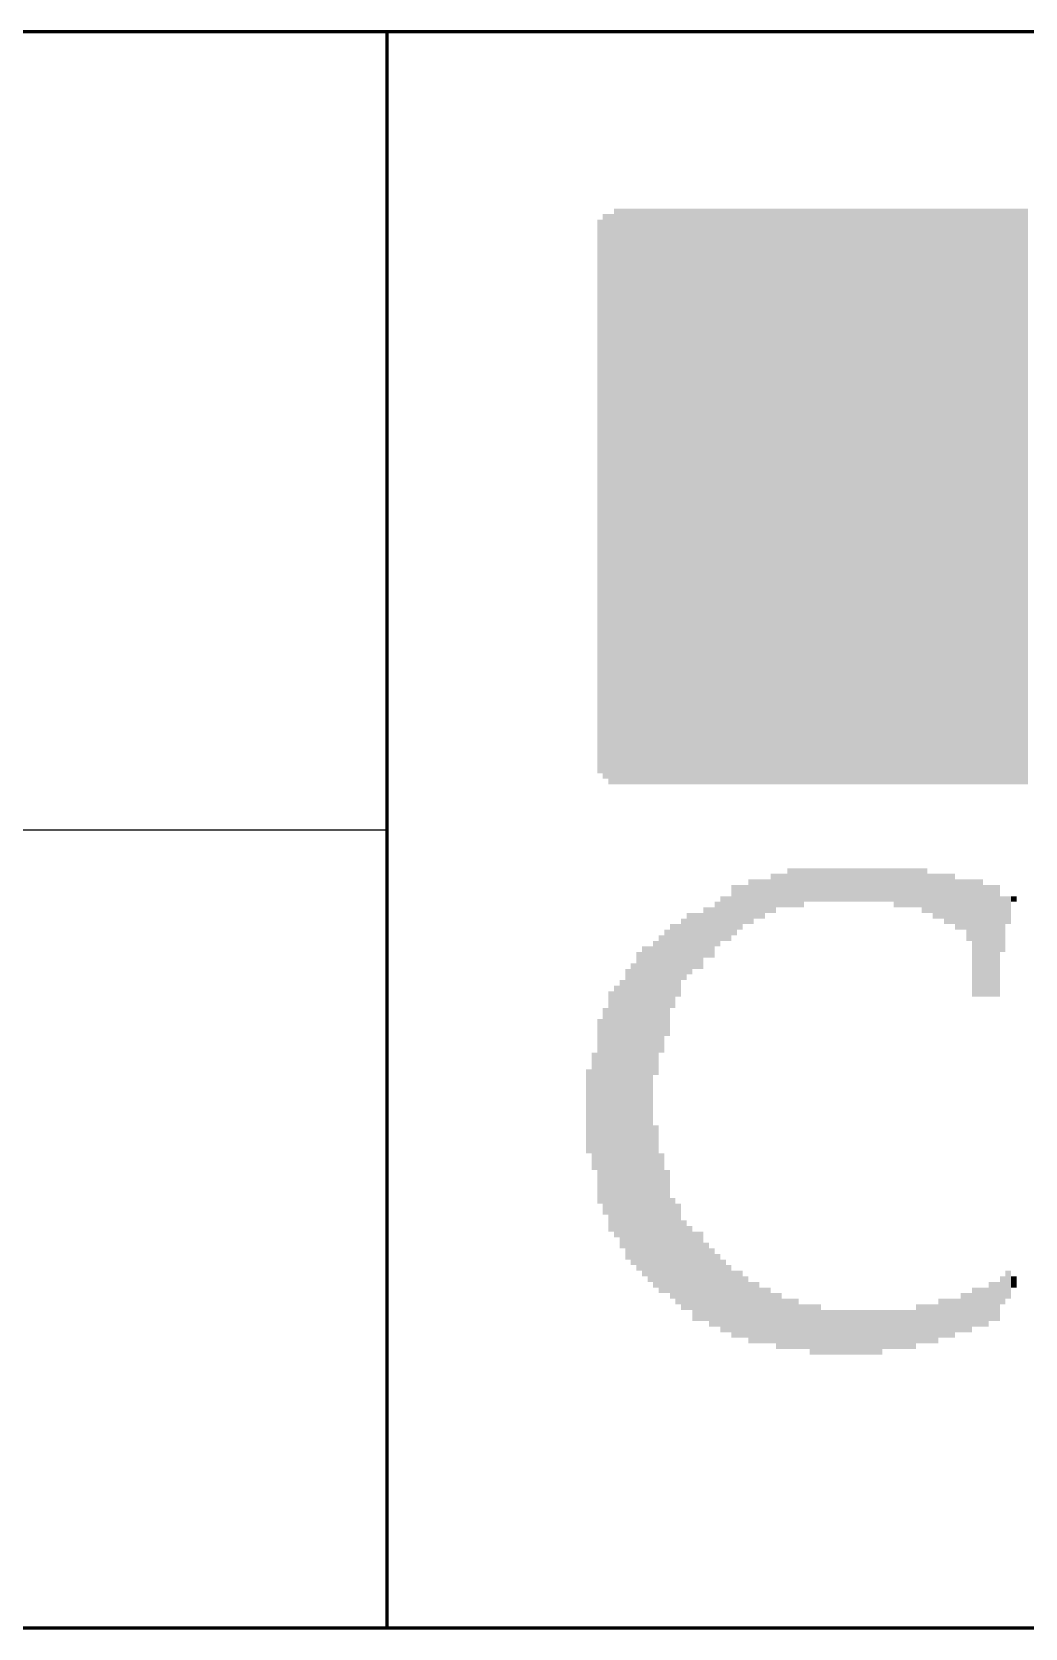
# Model space of a CAD drawing. Header units: inches. Extents: x 24 to 1704, y 24 to 1128.
# Drawn here: x 1567.32 to 1597.18, y 24 to 72 of the extents above; entities that cross this region are included whole.
import ezdxf

# ---------------------------------------------------------------- set-up
doc = ezdxf.new("R2010")
doc.units = ezdxf.units.IN
doc.header["$LTSCALE"] = 24
doc.header["$MEASUREMENT"] = 0
doc.layers.add('Borderline', color=5, linetype='Continuous', lineweight=60)
doc.layers.add('Objects Thin', color=6, linetype='Continuous', lineweight=25)
doc.layers.add('Logo', color=1, linetype='Continuous')

# ---------------------------------------------------------------- blocks, each defined once
blk = doc.blocks.new('LOGO')
at = {"layer": 'Logo'}
for points in [[(0.03899, 0.11824), (0.03899, -0.01377), (0.0377, 0.11824), (0.0377, -0.01377)], [(0.04027, 0.11824), (0.04027, -0.01377), (0.03899, 0.11824), (0.03899, -0.01377)], [(0.04155, 0.11824), (0.04155, -0.01377), (0.04027, 0.11824), (0.04027, -0.01377)], [(0.04283, 0.11824), (0.04283, -0.01377), (0.04155, 0.11824), (0.04155, -0.01377)], [(0.04411, 0.11824), (0.04411, -0.01377), (0.04283, 0.11824), (0.04283, -0.01377)], [(0.04539, 0.11824), (0.04539, -0.01377), (0.04411, 0.11824), (0.04411, -0.01377)], [(0.04668, 0.11824), (0.04668, -0.01377), (0.04539, 0.11824), (0.04539, -0.01377)], [(0.04796, 0.11824), (0.04796, -0.01377), (0.04668, 0.11824), (0.04668, -0.01377)], [(0.04924, 0.11824), (0.04924, -0.01377), (0.04796, 0.11824), (0.04796, -0.01377)], [(0.05052, 0.11824), (0.05052, -0.01377), (0.04924, 0.11824), (0.04924, -0.01377)], [(0.0518, 0.11824), (0.0518, -0.01377), (0.05052, 0.11824), (0.05052, -0.01377)], [(0.05308, 0.11824), (0.05308, -0.01377), (0.0518, 0.11824), (0.0518, -0.01377)], [(0.05437, 0.11824), (0.05437, -0.01377), (0.05308, 0.11824), (0.05308, -0.01377)], [(0.05565, 0.11824), (0.05565, -0.01377), (0.05437, 0.11824), (0.05437, -0.01377)], [(0.05821, 0.11824), (0.05821, -0.01377), (0.05565, 0.11824), (0.05565, -0.01377)], [(0.05949, 0.11824), (0.05949, -0.01377), (0.05821, 0.11824), (0.05821, -0.01377)], [(0.06078, 0.11824), (0.06078, -0.01377), (0.05949, 0.11824), (0.05949, -0.01377)], [(0.06206, 0.11824), (0.06206, -0.01377), (0.06078, 0.11824), (0.06078, -0.01377)], [(0.06334, 0.11824), (0.06334, -0.01377), (0.06206, 0.11824), (0.06206, -0.01377)], [(0.06462, 0.11824), (0.06462, -0.01377), (0.06334, 0.11824), (0.06334, -0.01377)], [(0.0659, 0.11824), (0.0659, -0.01377), (0.06462, 0.11824), (0.06462, -0.01377)], [(0.06718, 0.11824), (0.06718, -0.01377), (0.0659, 0.11824), (0.0659, -0.01377)], [(0.06847, 0.11824), (0.06847, -0.01377), (0.06718, 0.11824), (0.06718, -0.01377)], [(0.06975, 0.11824), (0.06975, -0.01377), (0.06847, 0.11824), (0.06847, -0.01377)], [(0.07103, 0.11824), (0.07103, -0.01377), (0.06975, 0.11824), (0.06975, -0.01377)], [(0.07231, 0.11824), (0.07231, -0.01377), (0.07103, 0.11824), (0.07103, -0.01377)], [(0.07359, 0.11824), (0.07359, -0.01377), (0.07231, 0.11824), (0.07231, -0.01377)], [(0.07487, 0.11824), (0.07487, -0.01377), (0.07359, 0.11824), (0.07359, -0.01377)], [(0.07616, 0.11824), (0.07616, -0.01377), (0.07487, 0.11824), (0.07487, -0.01377)], [(0.07744, 0.11824), (0.07744, -0.01377), (0.07616, 0.11824), (0.07616, -0.01377)], [(0.07872, 0.11824), (0.07872, -0.01377), (0.07744, 0.11824), (0.07744, -0.01377)], [(0.08, 0.11824), (0.08, -0.01377), (0.07872, 0.11824), (0.07872, -0.01377)], [(0.08128, 0.11824), (0.08128, -0.01377), (0.08, 0.11824), (0.08, -0.01377)], [(0.08256, 0.11824), (0.08256, -0.01377), (0.08128, 0.11824), (0.08128, -0.01377)], [(0.08385, 0.11824), (0.08385, -0.01377), (0.08256, 0.11824), (0.08256, -0.01377)], [(0.08513, 0.11824), (0.08513, -0.01377), (0.08385, 0.11824), (0.08385, -0.01377)], [(0.08641, 0.11824), (0.08641, -0.01377), (0.08513, 0.11824), (0.08513, -0.01377)], [(0.08769, 0.11824), (0.08769, -0.01377), (0.08641, 0.11824), (0.08641, -0.01377)], [(0.09025, 0.11824), (0.09025, -0.01377), (0.08769, 0.11824), (0.08769, -0.01377)], [(0.09154, 0.11824), (0.09154, -0.01377), (0.09025, 0.11824), (0.09025, -0.01377)], [(0.09282, 0.11824), (0.09282, -0.01377), (0.09154, 0.11824), (0.09154, -0.01377)], [(0.0941, 0.11824), (0.0941, -0.01377), (0.09282, 0.11824), (0.09282, -0.01377)], [(0.09538, 0.11824), (0.09538, -0.01377), (0.0941, 0.11824), (0.0941, -0.01377)], [(0.09666, 0.11824), (0.09666, -0.01377), (0.09538, 0.11824), (0.09538, -0.01377)], [(0.09794, 0.11824), (0.09794, -0.01377), (0.09666, 0.11824), (0.09666, -0.01377)], [(0.09923, 0.11824), (0.09923, -0.01377), (0.09794, 0.11824), (0.09794, -0.01377)], [(0.10051, 0.11824), (0.10051, -0.01377), (0.09923, 0.11824), (0.09923, -0.01377)], [(0.10179, 0.11824), (0.10179, -0.01377), (0.10051, 0.11824), (0.10051, -0.01377)], [(0.10307, 0.11824), (0.10307, -0.01377), (0.10179, 0.11824), (0.10179, -0.01377)], [(0.10435, 0.11824), (0.10435, -0.01377), (0.10307, 0.11824), (0.10307, -0.01377)], [(0.10563, 0.11824), (0.10563, -0.01377), (0.10435, 0.11824), (0.10435, -0.01377)], [(0.10692, 0.11824), (0.10692, -0.01377), (0.10563, 0.11824), (0.10563, -0.01377)], [(0.1082, 0.11824), (0.1082, -0.01377), (0.10692, 0.11824), (0.10692, -0.01377)], [(0.10948, 0.11824), (0.10948, -0.01377), (0.1082, 0.11824), (0.1082, -0.01377)], [(0.11076, 0.11824), (0.11076, -0.01377), (0.10948, 0.11824), (0.10948, -0.01377)], [(0.11204, 0.11824), (0.11204, -0.01377), (0.11076, 0.11824), (0.11076, -0.01377)], [(0.11333, 0.11824), (0.11333, -0.01377), (0.11204, 0.11824), (0.11204, -0.01377)], [(0.11461, 0.11824), (0.11461, -0.01377), (0.11333, 0.11824), (0.11333, -0.01377)], [(0.11589, 0.11824), (0.11589, -0.01377), (0.11461, 0.11824), (0.11461, -0.01377)], [(0.11717, 0.11824), (0.11717, -0.01377), (0.11589, 0.11824), (0.11589, -0.01377)], [(0.11845, 0.11824), (0.11845, -0.01377), (0.11717, 0.11824), (0.11717, -0.01377)], [(0.11973, 0.11824), (0.11973, -0.01377), (0.11845, 0.11824), (0.11845, -0.01377)], [(0.1223, 0.11824), (0.1223, -0.01377), (0.11973, 0.11824), (0.11973, -0.01377)], [(0.12358, 0.11824), (0.12358, -0.01377), (0.1223, 0.11824), (0.1223, -0.01377)], [(0.12486, 0.11824), (0.12486, -0.01377), (0.12358, 0.11824), (0.12358, -0.01377)], [(0.12614, 0.11824), (0.12614, -0.01377), (0.12486, 0.11824), (0.12486, -0.01377)], [(0.12742, 0.11824), (0.12742, -0.01377), (0.12614, 0.11824), (0.12614, -0.01377)], [(0.12871, 0.11824), (0.12871, -0.01377), (0.12742, 0.11824), (0.12742, -0.01377)], [(0.12999, 0.11824), (0.12999, -0.01377), (0.12871, 0.11824), (0.12871, -0.01377)], [(0.13127, 0.11824), (0.13127, -0.01377), (0.12999, 0.11824), (0.12999, -0.01377)], [(0.13255, 0.11824), (0.13255, -0.01377), (0.13127, 0.11824), (0.13127, -0.01377)], [(0.03514, 0.11568), (0.03514, -0.01121), (0.03386, 0.11568), (0.03386, -0.01121)], [(0.03642, 0.11696), (0.03642, -0.01249), (0.03514, 0.11696), (0.03514, -0.01249)], [(0.0377, 0.11696), (0.0377, -0.01377), (0.03642, 0.11696), (0.03642, -0.01377)], [(0.06975, -0.03556), (0.06975, -0.04581), (0.06847, -0.03556), (0.06847, -0.04581)], [(0.07103, -0.03556), (0.07103, -0.04453), (0.06975, -0.03556), (0.06975, -0.04453)], [(0.07231, -0.03556), (0.07231, -0.04453), (0.07103, -0.03556), (0.07103, -0.04453)], [(0.07359, -0.03556), (0.07359, -0.04325), (0.07231, -0.03556), (0.07231, -0.04325)], [(0.07487, -0.03428), (0.07487, -0.04325), (0.07359, -0.03428), (0.07359, -0.04325)], [(0.07616, -0.03428), (0.07616, -0.04197), (0.07487, -0.03428), (0.07487, -0.04197)], [(0.07744, -0.03428), (0.07744, -0.04197), (0.07616, -0.03428), (0.07616, -0.04197)], [(0.07872, -0.033), (0.07872, -0.04197), (0.07744, -0.033), (0.07744, -0.04197)], [(0.08, -0.033), (0.08, -0.04197), (0.07872, -0.033), (0.07872, -0.04197)], [(0.08128, -0.033), (0.08128, -0.04197), (0.08, -0.033), (0.08, -0.04197)], [(0.08256, -0.033), (0.08256, -0.04069), (0.08128, -0.033), (0.08128, -0.04069)], [(0.08385, -0.033), (0.08385, -0.04069), (0.08256, -0.033), (0.08256, -0.04069)], [(0.08513, -0.033), (0.08513, -0.04069), (0.08385, -0.033), (0.08385, -0.04069)], [(0.08641, -0.033), (0.08641, -0.04069), (0.08513, -0.033), (0.08513, -0.04069)], [(0.08769, -0.033), (0.08769, -0.04069), (0.08641, -0.033), (0.08641, -0.04069)], [(0.09025, -0.033), (0.09025, -0.04069), (0.08769, -0.033), (0.08769, -0.04069)], [(0.09154, -0.033), (0.09154, -0.04069), (0.09025, -0.033), (0.09025, -0.04069)], [(0.09282, -0.033), (0.09282, -0.04069), (0.09154, -0.033), (0.09154, -0.04069)], [(0.0941, -0.033), (0.0941, -0.04069), (0.09282, -0.033), (0.09282, -0.04069)], [(0.09538, -0.033), (0.09538, -0.04069), (0.0941, -0.033), (0.0941, -0.04069)], [(0.09666, -0.033), (0.09666, -0.04069), (0.09538, -0.033), (0.09538, -0.04069)], [(0.09794, -0.033), (0.09794, -0.04069), (0.09666, -0.033), (0.09666, -0.04069)], [(0.09923, -0.033), (0.09923, -0.04069), (0.09794, -0.033), (0.09794, -0.04069)], [(0.10051, -0.033), (0.10051, -0.04069), (0.09923, -0.033), (0.09923, -0.04069)], [(0.10179, -0.033), (0.10179, -0.04069), (0.10051, -0.033), (0.10051, -0.04069)], [(0.10307, -0.033), (0.10307, -0.04197), (0.10179, -0.033), (0.10179, -0.04197)], [(0.10435, -0.033), (0.10435, -0.04197), (0.10307, -0.033), (0.10307, -0.04197)], [(0.10563, -0.033), (0.10563, -0.04197), (0.10435, -0.033), (0.10435, -0.04197)], [(0.10692, -0.033), (0.10692, -0.04197), (0.10563, -0.033), (0.10563, -0.04197)], [(0.1082, -0.033), (0.1082, -0.04197), (0.10692, -0.033), (0.10692, -0.04197)], [(0.10948, -0.033), (0.10948, -0.04325), (0.1082, -0.033), (0.1082, -0.04325)], [(0.11076, -0.03428), (0.11076, -0.04325), (0.10948, -0.03428), (0.10948, -0.04325)], [(0.11204, -0.03428), (0.11204, -0.04453), (0.11076, -0.03428), (0.11076, -0.04453)], [(0.11333, -0.03428), (0.11333, -0.04453), (0.11204, -0.03428), (0.11204, -0.04453)], [(0.11461, -0.03428), (0.11461, -0.04581), (0.11333, -0.03428), (0.11333, -0.04581)], [(0.11589, -0.03428), (0.11589, -0.04581), (0.11461, -0.03428), (0.11461, -0.04581)], [(0.11717, -0.03556), (0.11717, -0.0471), (0.11589, -0.03556), (0.11589, -0.0471)], [(0.11845, -0.03556), (0.11845, -0.0471), (0.11717, -0.03556), (0.11717, -0.0471)], [(0.11973, -0.03556), (0.11973, -0.04966), (0.11845, -0.03556), (0.11845, -0.04966)], [(0.1223, -0.03556), (0.1223, -0.06248), (0.11973, -0.03556), (0.11973, -0.06248)], [(0.06334, -0.03941), (0.06334, -0.04966), (0.06206, -0.03941), (0.06206, -0.04966)], [(0.06462, -0.03941), (0.06462, -0.04966), (0.06334, -0.03941), (0.06334, -0.04966)], [(0.0659, -0.03684), (0.0659, -0.04838), (0.06462, -0.03684), (0.06462, -0.04838)], [(0.06718, -0.03684), (0.06718, -0.0471), (0.0659, -0.03684), (0.0659, -0.0471)], [(0.06847, -0.03684), (0.06847, -0.04581), (0.06718, -0.03684), (0.06718, -0.04581)], [(0.12358, -0.03684), (0.12358, -0.06248), (0.1223, -0.03684), (0.1223, -0.06248)], [(0.12486, -0.03684), (0.12486, -0.06248), (0.12358, -0.03684), (0.12358, -0.06248)], [(0.12614, -0.03684), (0.12614, -0.06248), (0.12486, -0.03684), (0.12486, -0.06248)], [(0.12742, -0.03941), (0.12742, -0.05222), (0.12614, -0.03941), (0.12614, -0.05222)], [(0.12871, -0.03941), (0.12871, -0.04581), (0.12742, -0.03941), (0.12742, -0.04581)], [(0.12999, -0.03941), (0.12999, -0.04069), (0.12871, -0.03941), (0.12871, -0.04069)], [(0.05565, -0.04325), (0.05565, -0.05735), (0.05437, -0.04325), (0.05437, -0.05735)], [(0.05821, -0.04325), (0.05821, -0.05607), (0.05565, -0.04325), (0.05565, -0.05607)], [(0.05949, -0.04197), (0.05949, -0.0535), (0.05821, -0.04197), (0.05821, -0.0535)], [(0.06078, -0.04197), (0.06078, -0.0535), (0.05949, -0.04197), (0.05949, -0.0535)], [(0.06206, -0.04069), (0.06206, -0.05094), (0.06078, -0.04069), (0.06078, -0.05094)], [(0.05052, -0.0471), (0.05052, -0.07145), (0.04924, -0.0471), (0.04924, -0.07145)], [(0.0518, -0.04581), (0.0518, -0.06504), (0.05052, -0.04581), (0.05052, -0.06504)], [(0.05308, -0.04581), (0.05308, -0.06248), (0.0518, -0.04581), (0.0518, -0.06248)], [(0.05437, -0.04453), (0.05437, -0.05863), (0.05308, -0.04453), (0.05308, -0.05863)], [(0.04539, -0.05094), (0.04539, -0.12656), (0.04411, -0.05094), (0.04411, -0.12656)], [(0.04668, -0.05094), (0.04668, -0.12784), (0.04539, -0.05094), (0.04539, -0.12784)], [(0.04796, -0.04966), (0.04796, -0.08042), (0.04668, -0.04966), (0.04668, -0.08042)], [(0.04924, -0.04838), (0.04924, -0.07529), (0.04796, -0.04838), (0.04796, -0.07529)], [(0.04283, -0.05479), (0.04283, -0.124), (0.04155, -0.05479), (0.04155, -0.124)], [(0.04411, -0.05222), (0.04411, -0.12528), (0.04283, -0.05222), (0.04283, -0.12528)], [(0.04155, -0.05607), (0.04155, -0.12272), (0.04027, -0.05607), (0.04027, -0.12272)], [(0.0377, -0.06119), (0.0377, -0.11631), (0.03642, -0.06119), (0.03642, -0.11631)], [(0.03899, -0.05991), (0.03899, -0.11759), (0.0377, -0.05991), (0.0377, -0.11759)], [(0.04027, -0.05863), (0.04027, -0.12015), (0.03899, -0.05863), (0.03899, -0.12015)], [(0.03642, -0.06504), (0.03642, -0.11246), (0.03514, -0.06504), (0.03514, -0.11246)], [(0.03514, -0.0676), (0.03514, -0.1099), (0.03386, -0.0676), (0.03386, -0.1099)], [(0.03386, -0.07529), (0.03386, -0.10221), (0.03258, -0.07529), (0.03258, -0.10221)], [(0.03258, -0.07914), (0.03258, -0.09836), (0.0313, -0.07914), (0.0313, -0.09836)], [(0.04796, -0.09196), (0.04796, -0.12913), (0.04668, -0.09196), (0.04668, -0.12913)], [(0.04924, -0.09836), (0.04924, -0.13041), (0.04796, -0.09836), (0.04796, -0.13041)], [(0.05052, -0.10221), (0.05052, -0.13041), (0.04924, -0.10221), (0.04924, -0.13041)], [(0.0518, -0.10862), (0.0518, -0.13169), (0.05052, -0.10862), (0.05052, -0.13169)], [(0.05308, -0.1099), (0.05308, -0.13297), (0.0518, -0.1099), (0.0518, -0.13297)], [(0.05437, -0.11374), (0.05437, -0.13425), (0.05308, -0.11374), (0.05308, -0.13425)], [(0.05565, -0.11503), (0.05565, -0.13425), (0.05437, -0.11503), (0.05437, -0.13425)], [(0.05821, -0.11631), (0.05821, -0.13682), (0.05565, -0.11631), (0.05565, -0.13682)], [(0.05949, -0.11887), (0.05949, -0.13682), (0.05821, -0.11887), (0.05821, -0.13682)], [(0.06078, -0.12015), (0.06078, -0.1381), (0.05949, -0.12015), (0.05949, -0.1381)], [(0.06206, -0.12144), (0.06206, -0.1381), (0.06078, -0.12144), (0.06078, -0.1381)], [(0.06334, -0.12272), (0.06334, -0.13938), (0.06206, -0.12272), (0.06206, -0.13938)], [(0.06462, -0.124), (0.06462, -0.13938), (0.06334, -0.124), (0.06334, -0.13938)], [(0.0659, -0.12528), (0.0659, -0.14066), (0.06462, -0.12528), (0.06462, -0.14066)], [(0.06718, -0.12528), (0.06718, -0.14066), (0.0659, -0.12528), (0.0659, -0.14066)], [(0.06847, -0.12656), (0.06847, -0.14066), (0.06718, -0.12656), (0.06718, -0.14066)], [(0.06975, -0.12784), (0.06975, -0.14194), (0.06847, -0.12784), (0.06847, -0.14194)], [(0.07103, -0.12784), (0.07103, -0.14194), (0.06975, -0.12784), (0.06975, -0.14194)], [(0.12486, -0.12784), (0.12486, -0.13682), (0.12358, -0.12784), (0.12358, -0.13682)], [(0.12614, -0.12784), (0.12614, -0.13682), (0.12486, -0.12784), (0.12486, -0.13682)], [(0.12742, -0.12656), (0.12742, -0.13297), (0.12614, -0.12656), (0.12614, -0.13297)], [(0.12871, -0.12528), (0.12871, -0.13169), (0.12742, -0.12528), (0.12742, -0.13169)], [(0.12999, -0.12656), (0.12999, -0.12913), (0.12871, -0.12656), (0.12871, -0.12913)], [(0.07231, -0.12913), (0.07231, -0.14194), (0.07103, -0.12913), (0.07103, -0.14194)], [(0.07359, -0.12913), (0.07359, -0.14194), (0.07231, -0.12913), (0.07231, -0.14194)], [(0.07487, -0.13041), (0.07487, -0.14194), (0.07359, -0.13041), (0.07359, -0.14194)], [(0.07616, -0.13041), (0.07616, -0.14322), (0.07487, -0.13041), (0.07487, -0.14322)], [(0.07744, -0.13169), (0.07744, -0.14322), (0.07616, -0.13169), (0.07616, -0.14322)], [(0.07872, -0.13169), (0.07872, -0.14322), (0.07744, -0.13169), (0.07744, -0.14322)], [(0.08, -0.13169), (0.08, -0.14322), (0.07872, -0.13169), (0.07872, -0.14322)], [(0.11333, -0.13169), (0.11333, -0.14066), (0.11204, -0.13169), (0.11204, -0.14066)], [(0.11461, -0.13169), (0.11461, -0.14066), (0.11333, -0.13169), (0.11333, -0.14066)], [(0.11589, -0.13169), (0.11589, -0.14066), (0.11461, -0.13169), (0.11461, -0.14066)], [(0.11717, -0.13169), (0.11717, -0.13938), (0.11589, -0.13169), (0.11589, -0.13938)], [(0.11845, -0.13041), (0.11845, -0.13938), (0.11717, -0.13041), (0.11717, -0.13938)], [(0.11973, -0.13041), (0.11973, -0.13938), (0.11845, -0.13041), (0.11845, -0.13938)], [(0.1223, -0.12913), (0.1223, -0.1381), (0.11973, -0.12913), (0.11973, -0.1381)], [(0.12358, -0.12913), (0.12358, -0.1381), (0.1223, -0.12913), (0.1223, -0.1381)], [(0.08128, -0.13297), (0.08128, -0.14322), (0.08, -0.13297), (0.08, -0.14322)], [(0.08256, -0.13297), (0.08256, -0.14322), (0.08128, -0.13297), (0.08128, -0.14322)], [(0.08385, -0.13297), (0.08385, -0.14451), (0.08256, -0.13297), (0.08256, -0.14451)], [(0.08513, -0.13297), (0.08513, -0.14451), (0.08385, -0.13297), (0.08385, -0.14451)], [(0.08641, -0.13425), (0.08641, -0.14451), (0.08513, -0.13425), (0.08513, -0.14451)], [(0.08769, -0.13425), (0.08769, -0.14451), (0.08641, -0.13425), (0.08641, -0.14451)], [(0.09025, -0.13425), (0.09025, -0.14451), (0.08769, -0.13425), (0.08769, -0.14451)], [(0.09154, -0.13425), (0.09154, -0.14451), (0.09025, -0.13425), (0.09025, -0.14451)], [(0.09282, -0.13425), (0.09282, -0.14451), (0.09154, -0.13425), (0.09154, -0.14451)], [(0.0941, -0.13425), (0.0941, -0.14451), (0.09282, -0.13425), (0.09282, -0.14451)], [(0.09538, -0.13425), (0.09538, -0.14451), (0.0941, -0.13425), (0.0941, -0.14451)], [(0.09666, -0.13425), (0.09666, -0.14451), (0.09538, -0.13425), (0.09538, -0.14451)], [(0.09794, -0.13425), (0.09794, -0.14451), (0.09666, -0.13425), (0.09666, -0.14451)], [(0.09923, -0.13425), (0.09923, -0.14451), (0.09794, -0.13425), (0.09794, -0.14451)], [(0.10051, -0.13425), (0.10051, -0.14322), (0.09923, -0.13425), (0.09923, -0.14322)], [(0.10179, -0.13425), (0.10179, -0.14322), (0.10051, -0.13425), (0.10051, -0.14322)], [(0.10307, -0.13425), (0.10307, -0.14322), (0.10179, -0.13425), (0.10179, -0.14322)], [(0.10435, -0.13425), (0.10435, -0.14322), (0.10307, -0.13425), (0.10307, -0.14322)], [(0.10563, -0.13425), (0.10563, -0.14322), (0.10435, -0.13425), (0.10435, -0.14322)], [(0.10692, -0.13425), (0.10692, -0.14322), (0.10563, -0.13425), (0.10563, -0.14322)], [(0.1082, -0.13297), (0.1082, -0.14194), (0.10692, -0.13297), (0.10692, -0.14194)], [(0.10948, -0.13297), (0.10948, -0.14194), (0.1082, -0.13297), (0.1082, -0.14194)], [(0.11076, -0.13297), (0.11076, -0.14194), (0.10948, -0.13297), (0.10948, -0.14194)], [(0.11204, -0.13297), (0.11204, -0.14194), (0.11076, -0.13297), (0.11076, -0.14194)]]:
    blk.add_solid(points, dxfattribs=at)

msp = doc.modelspace()

# ---------------------------------------------------------------- linework, layer by layer
at = {"layer": 'Borderline'}
for p, q in [((1704, 72), (1200, 72)), ((1578, 24), (1578, 72)), ((1704, 24), (24, 24))]:
    msp.add_line(p, q, dxfattribs=at)
at = {"layer": 'Objects Thin'}
msp.add_line((1578, 48), (1200, 48), dxfattribs=at)

# ---------------------------------------------------------------- block references
at = {"layer": 'Logo', "xscale": 131.1701515906003, "yscale": 131.1701515906003, "zscale": 131.1701515906003}
msp.add_blockref('LOGO', (1579.874, 51.179), dxfattribs=at)

doc.saveas('drawing.dxf')
